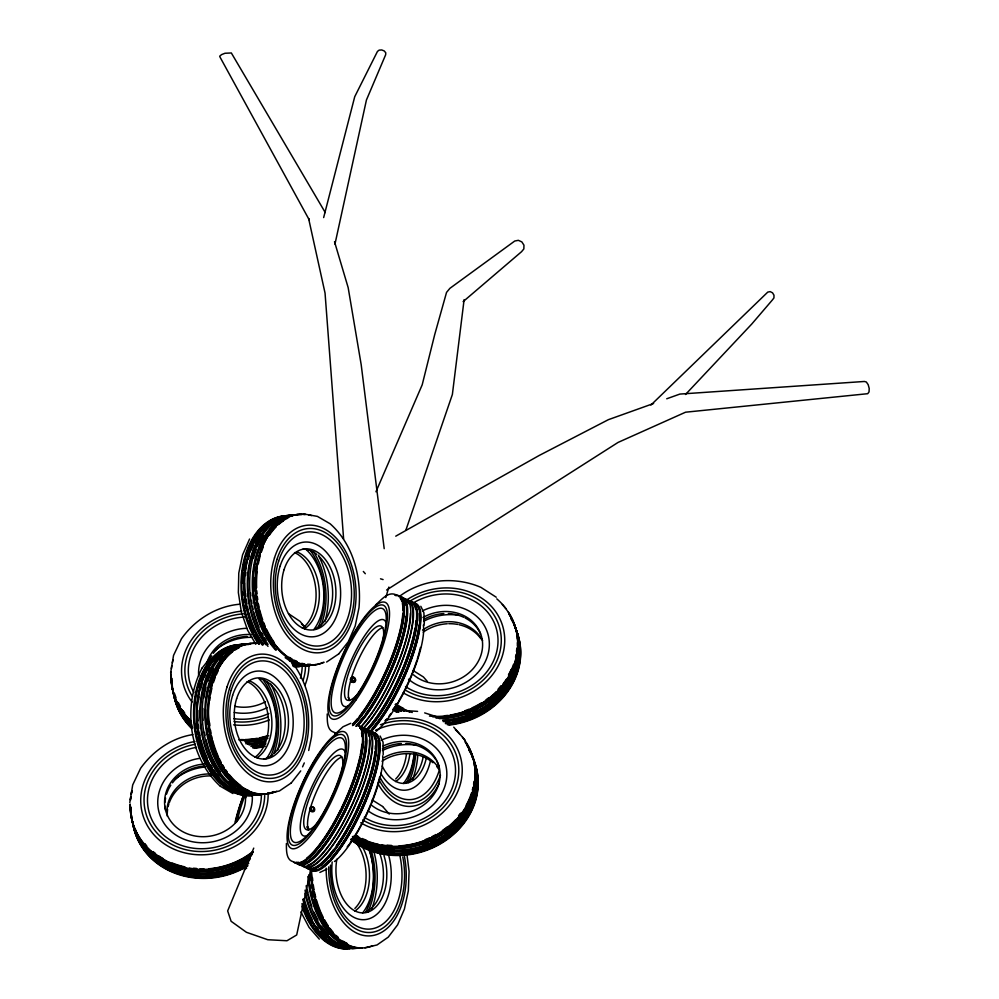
<?xml version="1.0" encoding="UTF-8"?>
<svg xmlns="http://www.w3.org/2000/svg" width="999" height="999" viewBox="0 0 999 999"><rect width="100%" height="100%" fill="white"/><g stroke="black" fill="none" stroke-linecap="round" stroke-linejoin="round"><path stroke-width="1.5" d="M129.795 802.597L132.705 784.902L140.597 768.306C152.909 751.036 171.691 737.874 192.832 734.602M383.204 754.745L383.067 742.22L380.119 736.013M424.026 625.262L424.313 623.076M464.11 299.613L452.372 394.493L405.819 530.307M170.629 672.976L173.539 655.406L181.431 638.811C194.842 619.78 216.271 606.206 239.66 604.233M308.691 750.486L311.551 736.75C313.786 711.538 308.379 685.439 293.806 664.485M311.051 867.881L296.691 934.964L286.963 940.746L267.769 939.722L246.441 932.292L231.119 921.29L227.66 910.926L253.746 848.114M334.965 244.118L366.433 100L385.664 54.733L385.764 52.797L384.253 50.961L381.718 49.95L379.121 50.137L377.46 51.436L354.732 96.703L323.651 217.57M352.11 679.332L352.11 680.094M385.789 597.539L388.886 587.075M310.427 809.502L310.964 807.791L313.087 807.354L314.298 808.89L313.761 810.589L311.638 811.026L310.427 809.502L311.326 807.529M351.248 680.007L351.785 678.309L353.908 677.871L355.132 679.407L354.595 681.106L352.472 681.543L351.248 680.007L352.147 678.046M313.399 810.863L314.298 808.89M354.22 681.368L355.132 679.407M375.949 491.783L422.202 384.802L434.702 334.64L446.541 292.395L449.887 288.349L514.735 241.034L518.331 240.322L521.853 241.908L523.963 245.205L523.851 248.938L521.565 251.686L463.111 301.648M202.148 668.019L202.048 668.131C182.417 705.631 188.524 757.067 220.217 786.151M302.56 766.845L304.295 762.911M249.588 539.01L242.57 554.87L238.773 573.101L238.361 592.594L241.346 611.962M326.623 662.025L338.711 653.933M266.371 793.88L279.395 790.983L291.271 782.941M300.736 770.903L291.159 783.091M202.048 668.131L211.726 655.819M338.599 654.083L348.276 641.77L355.182 626.036L358.991 607.742C361.601 577.497 353.521 544.443 330.095 523.751L317.395 516.383L304.046 514.023M685.514 394.493L751.76 324.038L772.439 299.9L773.95 297.927L773.988 295.229L772.539 292.819L770.167 291.621L767.769 292.108L650.948 405.032M375.487 605.032C381.081 600.362 388.299 590.347 396.728 595.179M334.665 734.527L343.044 726.748L350.774 723.288M399.026 596.703C421.953 579.095 454.483 575.911 480.894 587.35L496.228 597.215M351.785 678.309L353.908 677.871M352.472 681.543L354.595 681.106M311.638 811.026L313.761 810.589M307.767 828.72L306.918 826.922M244.231 869.842L246.653 868.119M386.576 590.047L618.056 442.432L685.564 412.2L867.731 393.693L869.043 391.883L869.205 388.424L868.168 384.652L866.333 381.993L864.385 381.468L679.869 394.081L666.733 398.776M395.741 536.176L539.173 455.482L608.366 419.68L653.608 403.484M326.848 869.118L319.867 872.439M364.91 947.764L377.023 944.967L388.249 937.137L397.602 924.849L404.395 909.127L408.329 890.821L409.078 871.365L407.018 854.932M401.286 710.339L417.582 711.375M312.3 810.339L311.276 809.577M380.507 578.808L383.092 579.582M424.662 712.886L438.399 717.282M220.354 786.263L232.929 793.531M413.024 670.454L423.414 676.972L427.285 681.38M372.19 799.937L382.58 806.455M288.461 613.636L299.987 621.341L304.845 627.022M319.305 939.147L309.041 927.347L300.899 911.887M363.336 571.465L365.322 573.726M453.733 727.147L465.297 740.396M382.717 806.58L389.248 814.085M353.546 678.134L354.757 679.67M351.611 679.745L352.834 681.281M310.789 809.24L312.013 810.763M420.816 606.293L423.888 612.724L424.325 622.877M325.274 212.562L231.343 52.972L225 53.259L221.553 54.62L219.705 56.206L220.18 57.393L309.178 219.78L308.641 218.644L325.05 293.094L343.619 538.973M255.769 644.13L247.54 630.019L241.346 612M334.515 241.721L348.164 287.625L361.201 364.747L384.203 548.663M327.21 714.01C327.347 719.742 326.511 730.419 334.091 732.267A75.662 20.08 -65.4 0 0 336.388 733.541M286.388 843.493C286.513 849.237 285.677 859.902 293.256 861.75A75.662 20.08 -65.4 0 0 343.768 803.696A75.662 20.08 -65.4 0 0 356.793 724.812M332.492 944.38A74.725 46.603 86.6 0 1 329.87 942.944M323.564 938.323A74.725 46.603 86.6 0 1 316.246 930.556M311.164 923.126A74.725 46.603 86.6 0 1 303.197 905.581M341.87 947.676A74.725 46.603 86.6 0 1 338.798 947.089M334.265 945.628A74.725 46.603 86.6 0 1 302.335 905.631M346.478 948.9A75.662 47.19 86.6 0 1 301.973 906.493M347.352 948.838A75.662 47.19 86.6 0 1 301.935 903.67M404.383 856.168A64.048 39.948 86.6 0 1 372.302 935.638A64.048 39.948 86.6 0 1 326.149 868.119M402.772 856.98A60.639 37.825 86.6 0 1 371.94 932.304A60.639 37.825 86.6 0 1 328.708 866.857M355.619 842.045A40.697 25.387 86.6 0 1 354.857 908.453M362.799 847.577A40.697 25.387 86.6 0 1 354.795 911.063M361.338 947.976A75.662 47.19 86.6 0 1 307.967 876.485M350.587 946.39A74.725 46.603 86.6 0 1 346.054 944.929M344.742 944.367A74.725 46.603 86.6 0 1 308.554 876.435M358.566 948.138A75.662 47.19 86.6 0 1 306.156 885.751M345.604 944.305A74.725 46.603 86.6 0 1 342.969 942.994M339.086 940.559A74.725 46.603 86.6 0 1 332.143 934.552M329.033 931.08A74.725 46.603 86.6 0 1 326.111 927.272M325.187 925.936A74.725 46.603 86.6 0 1 317.682 911.987M317.108 910.601A74.725 46.603 86.6 0 1 313.586 900.386M312.762 897.327A74.725 46.603 86.6 0 1 311.676 892.681M310.839 888.336A74.725 46.603 86.6 0 1 310.377 885.376M309.802 880.881A74.725 46.603 86.6 0 1 309.415 876.385M362.212 947.926A75.662 47.19 86.6 0 1 308.741 874.912M388.574 855.019A47.54 29.658 86.6 0 1 365.522 919.579A47.54 29.658 86.6 0 1 332.18 861.95M383.953 855.569A40.697 25.387 86.6 0 1 364.098 912.849A40.697 25.387 86.6 0 1 336.838 859.252M379.608 853.034A40.697 25.387 86.6 0 1 366.258 911.6M372.739 945.791A75.662 47.19 86.6 0 1 311.513 870.216M351.523 947.551A74.725 46.603 86.6 0 1 348.451 947.289M345.392 946.702A74.725 46.603 86.6 0 1 305.032 890.159M343.281 945.091A74.725 46.603 86.6 0 1 339.335 943.206M328.496 934.777A74.725 46.603 86.6 0 1 321.553 926.148M317.894 920.154A74.725 46.603 86.6 0 1 314.048 912.199M311.85 906.555A74.725 46.603 86.6 0 1 308.366 894.455M308.029 892.906A74.725 46.603 86.6 0 1 307.455 890.009M373.688 850.823A63.561 39.648 86.6 0 1 371.74 909.028M369.318 850.898A49.7 31.006 86.6 0 1 362.6 912.986M371.091 849.887A60.639 37.825 86.6 0 1 367.807 912.124M369.817 851.011A57.73 36.014 86.6 0 1 366.059 911.538M350.299 948.663A75.662 47.19 86.6 0 1 303.659 899.237M354.907 948.226A75.662 47.19 86.6 0 1 351.835 948.6M336.763 944.842A74.725 46.603 86.6 0 1 330.244 941.083M326.511 938.148A74.725 46.603 86.6 0 1 320.192 931.617M318.219 929.095A74.725 46.603 86.6 0 1 316.346 926.46M312.013 919.192A74.725 46.603 86.6 0 1 304.32 899.387M347.689 944.192A74.725 46.603 86.6 0 1 341.171 940.434M337.437 937.499A74.725 46.603 86.6 0 1 311.238 870.291M347.24 943.506A74.725 46.603 86.6 0 1 343.319 941.245M338.311 937.449A74.725 46.603 86.6 0 1 336.151 935.451M333.004 932.104A74.725 46.603 86.6 0 1 330.02 928.396M328.134 925.748A74.725 46.603 86.6 0 1 324.488 919.767M323.127 917.182A74.725 46.603 86.6 0 1 320.629 911.812M320.055 910.426A74.725 46.603 86.6 0 1 316.533 900.211M315.709 897.152A74.725 46.603 86.6 0 1 314.623 892.507M314.048 889.622A74.725 46.603 86.6 0 1 313.324 885.201M312.762 880.706A74.725 46.603 86.6 0 1 312.475 877.709M400.062 856.543A57.243 35.702 86.6 0 1 371.016 928.97A57.243 35.702 86.6 0 1 330.469 865.122M361.226 948.014A75.662 47.19 86.6 0 1 310.652 870.266M349.438 948.725A75.662 47.19 86.6 0 1 302.784 899.287M340.222 946.503A74.725 46.603 86.6 0 1 303.446 899.437M357.679 948.051A75.662 47.19 86.6 0 1 305.045 893.306M252.66 851.697A74.725 66.346 -12.8 0 1 242.807 858.291M241.521 859.003A74.725 66.346 -12.8 0 1 208.654 868.805M204.183 869.068A74.725 66.346 -12.8 0 1 199.725 869.08M196.728 868.955A74.725 66.346 -12.8 0 1 189.323 868.156M184.99 867.369A74.725 66.346 -12.8 0 1 168.481 861.85M167.195 861.238A74.725 66.346 -12.8 0 1 153.147 852.072M146.716 845.841A74.725 66.346 -12.8 0 1 144.78 843.581M196.616 868.456A74.725 66.346 -12.8 0 1 193.631 868.218M184.877 866.87A74.725 66.346 -12.8 0 1 172.315 863.074M163.024 858.566A74.725 66.346 -12.8 0 1 159.103 856.131M155.382 853.471A74.725 66.346 -12.8 0 1 153.034 851.573M253.147 851.822A75.662 67.183 -12.8 0 1 172.615 864.123A75.662 67.183 -12.8 0 1 130.132 804.083M130.382 799.675A75.662 67.183 -12.8 0 1 130.732 796.727M131.219 793.768A75.662 67.183 -12.8 0 1 131.843 790.833M253.259 852.322A75.662 67.183 -12.8 0 1 172.727 864.622A75.662 67.183 -12.8 0 1 130.245 804.582M130.494 800.174A75.662 67.183 -12.8 0 1 130.844 797.227M131.331 794.267A75.662 67.183 -12.8 0 1 131.955 791.333M261.363 795.853A57.243 50.837 -12.8 0 1 206.406 848.551A57.243 50.837 -12.8 0 1 147.69 804.632A57.243 50.837 -12.8 0 1 196.516 747.339M268.107 792.682A64.048 56.868 -12.8 0 1 209.041 854.382A64.048 56.868 -12.8 0 1 141.109 806.805A64.048 56.868 -12.8 0 1 194.967 741.47M264.698 795.516A60.639 53.846 -12.8 0 1 206.656 851.323A60.639 53.846 -12.8 0 1 144.306 805.157A60.639 53.846 -12.8 0 1 195.417 744.218M252.185 794.68A47.54 42.22 -12.8 0 1 209.34 842.319A47.54 42.22 -12.8 0 1 157.979 806.755A47.54 42.22 -12.8 0 1 199.7 758.341M245.367 795.067A40.697 36.139 -12.8 0 1 207.867 836.45A40.697 36.139 -12.8 0 1 164.61 803.82A40.697 36.139 -12.8 0 1 204.271 764.06M165.584 810.264A40.697 36.139 -12.8 0 1 165.072 806.23M165.072 802.172A40.697 36.139 -12.8 0 1 165.572 798.089M166.583 794.068A40.697 36.139 -12.8 0 1 170.804 785.177M172.452 782.841A40.697 36.139 -12.8 0 1 204.708 766.021M248.564 862.936A75.662 67.183 -12.8 0 1 132.343 821.128M240.309 866.645A74.725 66.346 -12.8 0 1 236.239 868.543M199.65 875.311A74.725 66.346 -12.8 0 1 196.666 875.124M175.212 870.379A74.725 66.346 -12.8 0 1 168.619 867.519M165.896 866.108A74.725 66.346 -12.8 0 1 161.925 863.748M153.434 857.379A74.725 66.346 -12.8 0 1 151.249 855.356M147.165 851.011A74.725 66.346 -12.8 0 1 145.28 848.7M175.3 779.058A49.7 44.143 -12.8 0 1 205.532 766.982M249.463 860.526A75.662 67.183 -12.8 0 1 132.218 820.991A75.662 67.183 -12.8 0 0 250.387 858.278M131.481 815.134A75.662 67.183 -12.8 0 0 131.781 818.069A75.662 67.183 -12.8 0 1 131.294 815.209M243.057 865.783A74.725 66.346 -12.8 0 1 208.691 875.698M199.763 875.811A74.725 66.346 -12.8 0 1 193.806 875.336M186.526 874.15A74.725 66.346 -12.8 0 1 170.017 868.631M166.009 866.595A74.725 66.346 -12.8 0 1 162.038 864.247M159.478 862.549A74.725 66.346 -12.8 0 1 151.361 855.856M147.278 851.498A74.725 66.346 -12.8 0 1 145.392 849.2M248.676 863.436A75.662 67.183 -12.8 0 1 132.255 820.167M252.347 854.42A75.662 67.183 -12.8 0 1 173.039 865.833A75.662 67.183 -12.8 0 1 130.507 807.242M167.333 816.195A40.697 36.139 -12.8 0 1 167.607 809.415M168.119 806.705A40.697 36.139 -12.8 0 1 168.843 804.033M169.281 802.734A40.697 36.139 -12.8 0 1 211.488 775.923M243.881 794.193A40.697 36.139 -12.8 0 1 245.704 797.851M166.883 814.235A40.697 36.139 -12.8 0 1 211.039 773.963M244.705 794.655A40.697 36.139 -12.8 0 1 245.766 797.165M247.777 865.933A75.662 67.183 -12.8 0 1 133.079 824.774M246.104 860.064A74.725 66.346 -12.8 0 1 242.27 862.287M239.635 863.66A74.725 66.346 -12.8 0 1 235.564 865.546M198.976 872.314A74.725 66.346 -12.8 0 1 195.979 872.139M174.525 867.382A74.725 66.346 -12.8 0 1 167.944 864.535M162.55 861.575A74.725 66.346 -12.8 0 1 159.952 859.927M152.76 854.382A74.725 66.346 -12.8 0 1 150.574 852.359M250.15 859.015A74.725 66.346 -12.8 0 1 139.336 838.548M138.012 835.938A74.725 66.346 -12.8 0 1 135.277 829.195M251.248 855.818A75.662 67.183 -12.8 0 1 176.199 867.444A75.662 67.183 -12.8 0 1 131.106 815.084M130.807 812.15A75.662 67.183 -12.8 0 1 130.632 806.28M250.687 855.169A74.725 66.346 -12.8 0 1 225.287 867.507M223.851 867.906A74.725 66.346 -12.8 0 1 220.954 868.631M218.007 869.255A74.725 66.346 -12.8 0 1 215.022 869.779M212.038 870.191A74.725 66.346 -12.8 0 1 207.542 870.616M198.614 870.728A74.725 66.346 -12.8 0 1 192.645 870.254M188.249 869.617A74.725 66.346 -12.8 0 1 167.582 862.936M164.86 861.513A74.725 66.346 -12.8 0 1 160.889 859.165M155.881 855.656A74.725 66.346 -12.8 0 1 150.212 850.773M146.116 846.415A74.725 66.346 -12.8 0 1 144.243 844.118M131.006 810.801A75.662 67.183 -12.8 0 1 130.994 807.879M247.665 865.434A75.662 67.183 -12.8 0 1 132.53 821.365M232.417 871.915A74.725 66.346 -12.8 0 1 228.147 873.351M192.595 876.348A74.725 66.346 -12.8 0 1 189.673 875.898M185.377 875.024A74.725 66.346 -12.8 0 1 178.334 873.051M174.238 871.54A74.725 66.346 -12.8 0 1 170.28 869.829M161.014 864.61A74.725 66.346 -12.8 0 1 157.293 861.937M243.444 867.469A74.725 66.346 -12.8 0 1 226.823 874.287M225.387 874.687A74.725 66.346 -12.8 0 1 221.016 875.736M218.057 876.31A74.725 66.346 -12.8 0 1 215.06 876.785M210.577 877.284A74.725 66.346 -12.8 0 1 207.58 877.484M203.134 877.572A74.725 66.346 -12.8 0 1 197.153 877.322M192.707 876.847A74.725 66.346 -12.8 0 1 186.913 875.836M185.489 875.524A74.725 66.346 -12.8 0 1 169.118 869.717M163.724 866.757A74.725 66.346 -12.8 0 1 159.865 864.235M157.405 862.437A74.725 66.346 -12.8 0 1 153.933 859.565M145.779 850.898A74.725 66.346 -12.8 0 1 144.018 848.526M244.368 858.74A74.725 66.346 -12.8 0 1 241.795 860.201M236.463 862.849A74.725 66.346 -12.8 0 1 232.292 864.597M199.987 870.279A74.725 66.346 -12.8 0 1 197.003 870.141M146.004 845.916A74.725 66.346 -12.8 0 1 144.131 843.618M378.097 740.434A74.725 19.83 -65.4 0 1 340.497 846.066M339.722 847.177A74.725 19.83 -65.4 0 1 330.557 858.815M328.384 861.126A74.725 19.83 -65.4 0 1 322.227 866.545M376.223 734.952A74.725 19.83 -65.4 0 1 361.089 811.6A74.725 19.83 -65.4 0 1 313.474 870.191M372.977 732.629A75.662 20.08 -65.4 0 1 362.35 809.465A75.662 20.08 -65.4 0 1 310.801 869.767M370.529 732.292A75.662 20.08 -65.4 0 1 362.387 806.767A75.662 20.08 -65.4 0 1 309.827 869.33M359.715 726.573A75.662 20.08 -65.4 0 1 349.101 803.396A75.662 20.08 -65.4 0 1 297.54 863.71M362.974 728.895A74.725 19.83 -65.4 0 1 347.839 805.544A74.725 19.83 -65.4 0 1 300.224 864.135M369.655 731.118A75.662 20.08 -65.4 0 1 359.041 807.941A75.662 20.08 -65.4 0 1 307.48 868.256M372.914 733.441A74.725 19.83 -65.4 0 1 359.802 805.631A74.725 19.83 -65.4 0 1 312.962 868.78M310.165 868.68A74.725 19.83 -65.4 0 1 307.892 867.419M371.94 732.991A74.725 19.83 -65.4 0 1 374.787 738.91M375.349 745.741A74.725 19.83 -65.4 0 1 375.224 749M374.987 751.735A74.725 19.83 -65.4 0 1 373.226 762.562M372.927 763.923A74.725 19.83 -65.4 0 1 369.393 777.147M368.918 778.671A74.725 19.83 -65.4 0 1 355.357 812.711M354.72 814.048A74.725 19.83 -65.4 0 1 346.478 829.682M345.779 830.906A74.725 19.83 -65.4 0 1 336.413 845.666M333.616 849.512A74.725 19.83 -65.4 0 1 311.988 868.331M310.527 868.431A74.725 19.83 -65.4 0 1 306.918 866.97M368.681 730.669A75.662 20.08 -65.4 0 1 358.067 807.504A75.662 20.08 -65.4 0 1 306.506 867.806M364.098 729.345A75.662 20.08 -65.4 0 1 355.956 803.82A75.662 20.08 -65.4 0 1 303.396 866.383M366.546 730.306A74.725 19.83 -65.4 0 1 353.683 808.216A74.725 19.83 -65.4 0 1 303.796 865.546M366.084 730.319A74.725 19.83 -65.4 0 1 368.943 736.238M369.43 740.084A74.725 19.83 -65.4 0 1 330.569 842.981M329.633 844.292A74.725 19.83 -65.4 0 1 307.38 865.371M362.837 727.996A75.662 20.08 -65.4 0 1 352.21 804.832A75.662 20.08 -65.4 0 1 300.662 865.134M362 728.446A74.725 19.83 -65.4 0 1 363.986 731.48M365.409 741.196A74.725 19.83 -65.4 0 1 342.545 813.998A74.725 19.83 -65.4 0 1 303.284 863.498M382.679 755.893A64.048 16.995 -65.4 0 1 367.507 812.736A64.048 16.995 -65.4 0 1 334.44 861.5M358.741 726.136A75.662 20.08 -65.4 0 1 348.127 802.959A75.662 20.08 -65.4 0 1 296.566 863.261M307.729 835.326A47.54 12.612 -65.4 0 1 311.201 788.261A47.54 12.612 -65.4 0 1 345.179 752.11M356.406 725.062A75.662 20.08 -65.4 0 1 345.779 801.885A75.662 20.08 -65.4 0 1 294.23 862.199M319.106 820.891A40.697 10.802 -65.4 0 1 304.37 815.621A40.697 10.802 -65.4 0 1 329.108 762.299A40.697 10.802 -65.4 0 1 341.695 772.215M308.753 830.032A40.697 10.802 -65.4 0 1 317.27 789.897A40.697 10.802 -65.4 0 1 342.07 757.117M379.62 776.935A60.639 16.096 -65.4 0 1 371.303 802.909M370.766 804.22A60.639 16.096 -65.4 0 1 358.379 829.757M357.642 831.056A60.639 16.096 -65.4 0 1 350.037 843.031M349.088 844.355A60.639 16.096 -65.4 0 1 347.202 846.902M359.652 727.372A74.725 19.83 -65.4 0 1 346.553 799.575A74.725 19.83 -65.4 0 1 299.7 862.711M361.538 732.854A74.725 19.83 -65.4 0 1 362.025 736.7M361.875 744.28A74.725 19.83 -65.4 0 1 360.314 754.869M359.977 756.505A74.725 19.83 -65.4 0 1 341.458 807.991M340.809 809.327A74.725 19.83 -65.4 0 1 332.53 824.849M331.755 826.161A74.725 19.83 -65.4 0 1 306.631 858.241M298.726 862.274A74.725 19.83 -65.4 0 1 295.941 862.174M310.09 807.554A2.735 2.385 54.2 0 1 314.198 807.904A2.735 2.385 54.2 0 1 312.974 811.812A2.735 2.385 54.2 0 1 309.702 808.79M515.584 628.92A75.662 66.221 -18.5 0 1 448.988 725.087M396.778 712.349A75.662 66.221 -18.5 0 1 393.206 709.627M515.422 628.408A75.662 66.221 -18.5 0 1 447.315 724.725M396.603 711.85A75.662 66.221 -18.5 0 1 393.032 709.115M517.719 668.793A74.725 65.397 -18.5 0 1 515.409 675.836M514.248 678.621A74.725 65.397 -18.5 0 1 509.178 688.011M506.768 691.533A74.725 65.397 -18.5 0 1 450.437 724.088M407.03 599.7A64.048 56.056 -18.5 0 1 490.222 605.169A64.048 56.056 -18.5 0 1 487.162 680.781A64.048 56.056 -18.5 0 1 403.259 692.806M408.778 601.86A60.639 53.084 -18.5 0 1 487.549 607.03A60.639 53.084 -18.5 0 1 484.652 678.621A60.639 53.084 -18.5 0 1 405.207 690.022M423.226 632.117A40.697 35.627 -18.5 0 1 447.265 623.763M448.751 623.713A40.697 35.627 -18.5 0 1 457.642 624.425M459.065 624.725A40.697 35.627 -18.5 0 1 480.944 638.823M422.565 630.107A40.697 35.627 -18.5 0 1 482.579 640.621M509.128 614.348A75.662 66.221 -18.5 0 1 506.868 682.654A75.662 66.221 -18.5 0 1 439.198 718.631M403.633 710.901A75.662 66.221 -18.5 0 1 395.704 706.281M517.395 642.707A74.725 65.397 -18.5 0 1 517.494 645.841M517.47 647.402A74.725 65.397 -18.5 0 1 517.345 650.287M517.07 653.184A74.725 65.397 -18.5 0 1 516.658 656.093M513.099 668.905A74.725 65.397 -18.5 0 1 508.454 678.483M506.855 681.081A74.725 65.397 -18.5 0 1 500.861 689.135M497.927 692.382A74.725 65.397 -18.5 0 1 449.612 716.945M446.64 717.332A74.725 65.397 -18.5 0 1 443.668 717.594M401.448 708.753A74.725 65.397 -18.5 0 1 397.565 706.43M414.135 602.397A57.243 50.1 -18.5 0 1 487.162 611.675A57.243 50.1 -18.5 0 1 480.257 678.933A57.243 50.1 -18.5 0 1 405.494 686.563M502.047 696.653A74.725 65.397 -18.5 0 1 498.026 700.861M495.904 702.846A74.725 65.397 -18.5 0 1 491.371 706.63M485.277 710.926A74.725 65.397 -18.5 0 1 481.456 713.224M476.148 715.983A74.725 65.397 -18.5 0 1 472.003 717.819M514.398 625.874A75.662 66.221 -18.5 0 1 445.404 723.626M398.713 712.324A75.662 66.221 -18.5 0 1 393.793 708.815M515.422 628.009A75.662 66.221 -18.5 0 1 446.74 722.989M398.551 711.812A75.662 66.221 -18.5 0 1 393.618 708.316M510.914 618.631A75.662 66.221 -18.5 0 1 443.206 721.578M399.288 711.001A75.662 66.221 -18.5 0 1 394.268 707.592M511.176 618.443A75.662 66.221 -18.5 0 1 442.732 720.154M401.461 711.113A75.662 66.221 -18.5 0 1 395.005 707.055M517.432 637.986A74.725 65.397 -18.5 0 1 517.957 641.071M518.419 645.766A74.725 65.397 -18.5 0 1 443.219 720.741M401.148 711.063A74.725 65.397 -18.5 0 1 394.892 706.93M423.651 621.266A49.7 43.506 -18.5 0 1 458.391 615.284M508.953 613.836A75.662 66.221 -18.5 0 1 505.881 683.328A75.662 66.221 -18.5 0 1 436.014 718.119M404.832 711.051A75.662 66.221 -18.5 0 1 395.542 705.781M422.415 610.889A47.54 41.608 -18.5 0 1 482.48 622.764A47.54 41.608 -18.5 0 1 471.053 678.858A47.54 41.608 -18.5 0 1 408.504 679.195M502.285 604.507A75.662 66.221 -18.5 0 1 507.679 678.746A75.662 66.221 -18.5 0 1 432.604 716.783M409.677 712.037A75.662 66.221 -18.5 0 1 395.129 704.557M422.977 617.494A40.697 35.627 -18.5 0 1 475.786 625.174A40.697 35.627 -18.5 0 1 467.644 673.913A40.697 35.627 -18.5 0 1 413.399 674.737M423.651 619.492A40.697 35.627 -18.5 0 1 443.856 613.573M448.351 613.548A40.697 35.627 -18.5 0 1 463.861 617.32M465.122 617.931A40.697 35.627 -18.5 0 1 480.519 633.841M508.379 612.112A75.662 66.221 -18.5 0 1 503.583 683.953A75.662 66.221 -18.5 0 1 429.445 716.058M412.25 712.499A75.662 66.221 -18.5 0 1 396.228 704.882M496.803 598.851A75.662 66.221 -18.5 0 1 505.881 608.528M506.63 683.89A74.725 65.397 -18.5 0 1 504.994 686.226M502.347 689.647A74.725 65.397 -18.5 0 1 500.449 691.87M492.082 699.974A74.725 65.397 -18.5 0 1 488.586 702.734M477.235 709.852A74.725 65.397 -18.5 0 1 473.176 711.825M470.404 713.036A74.725 65.397 -18.5 0 1 466.171 714.647M400.674 709.64A74.725 65.397 -18.5 0 1 396.853 707.242M507.654 686.95A74.725 65.397 -18.5 0 1 506.018 689.285M504.27 691.583A74.725 65.397 -18.5 0 1 501.473 694.917M493.106 703.034A74.725 65.397 -18.5 0 1 488.399 706.68M516.321 669.892A74.725 65.397 -18.5 0 1 515.359 672.702M514.273 675.499A74.725 65.397 -18.5 0 1 509.403 684.989M508.591 686.276A74.725 65.397 -18.5 0 1 501.648 695.429M499.662 697.577A74.725 65.397 -18.5 0 1 463.086 719.592M461.663 720.004A74.725 65.397 -18.5 0 1 452.834 721.927M449.862 722.352A74.725 65.397 -18.5 0 1 445.404 722.789M509.04 676.635A74.725 65.397 -18.5 0 1 505.107 682.916M496.74 692.906A74.725 65.397 -18.5 0 1 494.655 694.929M491.371 697.839A74.725 65.397 -18.5 0 1 489.06 699.7M484.203 703.184A74.725 65.397 -18.5 0 1 479.133 706.293M473.838 709.053A74.725 65.397 -18.5 0 1 469.692 710.888M466.883 711.987A74.725 65.397 -18.5 0 1 462.612 713.448M516.77 648.551A74.725 65.397 -18.5 0 1 516.495 651.448M516.071 654.357A74.725 65.397 -18.5 0 1 515.521 657.255M513.548 664.372A74.725 65.397 -18.5 0 1 508.628 675.411M506.281 679.345A74.725 65.397 -18.5 0 1 503.009 684.015M501.223 686.288A74.725 65.397 -18.5 0 1 498.351 689.585M496.341 691.683A74.725 65.397 -18.5 0 1 460.776 712.662M459.34 713.061A74.725 65.397 -18.5 0 1 450.524 714.984M447.552 715.421A74.725 65.397 -18.5 0 1 444.58 715.746M403.546 708.428A74.725 65.397 -18.5 0 1 395.729 703.87M511.188 669.442A74.725 65.397 -18.5 0 1 508.466 674.912M501.048 685.776A74.725 65.397 -18.5 0 1 498.176 689.073M488.474 697.964A74.725 65.397 -18.5 0 1 486.088 699.75M481.118 703.046A74.725 65.397 -18.5 0 1 471.89 707.954M469.118 709.153A74.725 65.397 -18.5 0 1 464.885 710.776M310.439 664.273A74.725 49.475 84.2 0 1 307.555 664.21M304.658 663.898A74.725 49.475 84.2 0 1 301.748 663.324M297.44 662.012A74.725 49.475 84.2 0 1 255.956 590.846M255.794 587.862A74.725 49.475 84.2 0 1 287.924 518.094M296.99 661.425A74.725 49.475 84.2 0 1 294.455 660.277M291.92 658.928A74.725 49.475 84.2 0 1 289.435 657.379M273.951 641.982A74.725 49.475 84.2 0 1 266.521 629.233M265.309 626.573A74.725 49.475 84.2 0 1 263.686 622.602M262.687 619.88A74.725 49.475 84.2 0 1 259.752 610.002M259.078 607.117A74.725 49.475 84.2 0 1 258.491 604.183M257.742 599.725A74.725 49.475 84.2 0 1 257.342 596.728M257.018 593.731A74.725 49.475 84.2 0 1 256.78 590.759M256.631 587.774A74.725 49.475 84.2 0 1 257.193 571.44M258.366 563.686A74.725 49.475 84.2 0 1 260.115 556.218M261.463 551.835A74.725 49.475 84.2 0 1 263.112 547.352M269.505 535.052A74.725 49.475 84.2 0 1 276.248 526.723M278.471 524.637A74.725 49.475 84.2 0 1 283.466 520.854M324.138 662.275A75.662 50.1 84.2 0 1 256.793 597.352A75.662 50.1 84.2 0 1 305.731 514.448M308.679 514.897A75.662 50.1 84.2 0 1 311.613 515.609M323.314 662.362A75.662 50.1 84.2 0 1 255.956 597.427A75.662 50.1 84.2 0 1 304.895 514.535M318.331 555.132A63.561 42.083 84.2 0 1 324.962 621.341M313.599 551.848A60.639 40.16 84.2 0 1 320.866 625.749M302.847 549.2A40.697 26.948 84.2 0 1 309.927 550.424M311.089 550.899A40.697 26.948 84.2 0 1 316.708 554.345M318.818 556.193A40.697 26.948 84.2 0 1 332.58 596.241A40.697 26.948 84.2 0 1 315.11 628.821M307.28 665.309A75.662 50.1 84.2 0 1 292.732 665.621M263.112 644.929A75.662 50.1 84.2 0 1 247.252 560.938A75.662 50.1 84.2 0 1 292.994 515.459M263.511 644.268A74.725 49.475 84.2 0 1 254.62 629.008M254.046 627.722A74.725 49.475 84.2 0 1 248.838 612.574M248.139 609.702A74.725 49.475 84.2 0 1 247.502 606.793M246.953 603.846A74.725 49.475 84.2 0 1 246.266 599.363M245.904 596.378A74.725 49.475 84.2 0 1 245.629 593.381M245.642 575.486A74.725 49.475 84.2 0 1 245.929 572.577M248.451 558.816A74.725 49.475 84.2 0 1 249.263 555.919M251.261 549.974A74.725 49.475 84.2 0 1 253.072 545.616M254.408 542.832A74.725 49.475 84.2 0 1 260.052 533.616M267.208 525.774A74.725 49.475 84.2 0 1 269.655 523.776M315.734 664.46A75.662 50.1 84.2 0 1 285.177 657.667M276.423 649.937A75.662 50.1 84.2 0 1 254.832 564.26A75.662 50.1 84.2 0 1 301.448 514.61M273.826 645.804A74.725 49.475 84.2 0 1 271.965 643.406M271.141 642.27A74.725 49.475 84.2 0 1 269.518 639.909M267.957 637.449A74.725 49.475 84.2 0 1 266.471 634.877M265.047 632.23A74.725 49.475 84.2 0 1 263.711 629.52M263.074 628.146A74.725 49.475 84.2 0 1 256.93 610.289M255.956 605.943A74.725 49.475 84.2 0 1 255.407 602.996M254.92 600.012A74.725 49.475 84.2 0 1 254.358 595.516M253.971 591.046A74.725 49.475 84.2 0 1 253.896 577.572M254.57 570.167A74.725 49.475 84.2 0 1 255.007 567.057M260.289 547.639A74.725 49.475 84.2 0 1 262.175 543.356M263.549 540.634A74.725 49.475 84.2 0 1 264.997 538.049M269.443 531.518A74.725 49.475 84.2 0 1 278.109 522.914M300.374 663.923A74.725 49.475 84.2 0 1 297.477 663.236M294.618 662.3A74.725 49.475 84.2 0 1 290.809 660.651M273.951 647.052A74.725 49.475 84.2 0 1 253.296 574.388A74.725 49.475 84.2 0 1 285.102 518.381M310.577 665.309A75.662 50.1 84.2 0 1 289.373 660.876M275.599 650.024A75.662 50.1 84.2 0 1 253.646 566.408A75.662 50.1 84.2 0 1 297.702 514.622M309.365 665.384A75.662 50.1 84.2 0 1 291.87 663.473M268.094 644.43A75.662 50.1 84.2 0 1 251.773 562.462A75.662 50.1 84.2 0 1 295.055 514.897M266.046 640.272A74.725 49.475 84.2 0 1 264.485 637.799M262.987 635.227A74.725 49.475 84.2 0 1 261.563 632.592M259.016 627.222A74.725 49.475 84.2 0 1 253.808 612.062M253.109 609.203A74.725 49.475 84.2 0 1 252.485 606.293M251.923 603.346A74.725 49.475 84.2 0 1 251.448 600.362M250.874 595.866A74.725 49.475 84.2 0 1 250.599 592.882M253.421 558.316A74.725 49.475 84.2 0 1 254.233 555.419M254.67 554.008A74.725 49.475 84.2 0 1 256.231 549.475M257.417 546.54A74.725 49.475 84.2 0 1 263.212 535.689M277.173 521.49A74.725 49.475 84.2 0 1 281.119 519.268M302.647 665.059A74.725 49.475 84.2 0 1 292.507 663.736M268.019 646.39A74.725 49.475 84.2 0 1 248.401 574.025A74.725 49.475 84.2 0 1 280.132 518.881M308.491 665.359A75.662 50.1 84.2 0 1 292.445 664.66M265.771 644.667A75.662 50.1 84.2 0 1 249.9 560.676A75.662 50.1 84.2 0 1 295.642 515.197M262.687 644.343A74.725 49.475 84.2 0 1 244.455 583.004M244.817 575.561A74.725 49.475 84.2 0 1 268.831 523.851M271.366 522.077A74.725 49.475 84.2 0 1 275.324 519.855M306.456 665.396A75.662 50.1 84.2 0 1 293.369 665.971M262.287 645.017A75.662 50.1 84.2 0 1 246.416 561.026A75.662 50.1 84.2 0 1 292.17 515.546M306.556 549.925A49.7 32.917 84.2 0 1 313.823 629.582M300.137 666.358A75.662 50.1 84.2 0 1 294.33 666.483M259.465 644.068A75.662 50.1 84.2 0 1 244.156 562.487A75.662 50.1 84.2 0 1 287.262 515.684M294.518 552.572A40.697 26.948 84.2 0 1 315.759 588.561A40.697 26.948 84.2 0 1 302.397 628.284M296.616 551.773A40.697 26.948 84.2 0 1 319.043 588.423A40.697 26.948 84.2 0 1 304.395 628.796M300.749 666.258A75.662 50.1 84.2 0 1 293.494 666.57M258.641 644.155A75.662 50.1 84.2 0 1 243.319 562.574A75.662 50.1 84.2 0 1 286.438 515.771M310.339 550.474A57.73 38.224 84.2 0 1 317.732 628.134M259.053 642.245A74.725 49.475 84.2 0 1 257.467 639.835M255.944 637.312A74.725 49.475 84.2 0 1 254.483 634.702M253.097 632.03A74.725 49.475 84.2 0 1 251.798 629.295M251.236 628.009A74.725 49.475 84.2 0 1 248.601 621.303M244.992 608.541A74.725 49.475 84.2 0 1 244.405 605.606M243.881 602.647A74.725 49.475 84.2 0 1 243.444 599.65M242.932 595.167A74.725 49.475 84.2 0 1 242.695 592.182M242.47 583.204A74.725 49.475 84.2 0 1 243.119 572.864M243.506 569.755A74.725 49.475 84.2 0 1 244.917 562.075M246.878 554.795A74.725 49.475 84.2 0 1 249.026 548.788M250.262 545.904A74.725 49.475 84.2 0 1 252.285 541.783M253.734 539.198A74.725 49.475 84.2 0 1 259.141 531.468M261.139 529.208A74.725 49.475 84.2 0 1 265.597 525.037M269.38 522.277A74.725 49.475 84.2 0 1 274.675 519.43M259.041 643.493A74.725 49.475 84.2 0 1 241.87 592.27M241.646 583.279A74.725 49.475 84.2 0 1 273.838 519.517M439.21 783.478A64.048 39.948 86.6 0 1 377.722 783.278M440.509 775.149A60.639 37.825 86.6 0 1 379.021 779.857M406.456 754.07A40.697 25.387 86.6 0 1 395.691 778.97M430.557 760.426A47.54 29.658 86.6 0 1 380.744 773.288M417.782 755.519A63.561 39.648 86.6 0 1 412.575 779.545M426.198 758.603A40.697 25.387 86.6 0 1 406.331 783.191A40.697 25.387 86.6 0 1 382.217 766.021M423.089 757.379A40.697 25.387 86.6 0 1 404.52 783.041M414.086 753.396A49.7 31.006 86.6 0 1 403.421 783.503M415.721 753.596A60.639 37.825 86.6 0 1 408.641 782.629M414.198 754.07A57.73 36.014 86.6 0 1 406.231 783.291M439.21 770.504A57.243 35.702 86.6 0 1 379.857 777.122M409.865 753.87A40.697 25.387 86.6 0 1 395.616 781.58M267.158 735.888A74.725 66.346 -12.8 0 1 259.927 737.774M256.968 738.348A74.725 66.346 -12.8 0 1 245.005 739.572M243.531 739.61A74.725 66.346 -12.8 0 1 240.547 739.585M184.69 712.936A74.725 66.346 -12.8 0 1 182.929 710.564M176.036 697.752A74.725 66.346 -12.8 0 1 174.6 693.643M268.756 735.726A75.662 67.183 -12.8 0 1 238.848 739.884M190.946 720.716A75.662 67.183 -12.8 0 1 171.091 671.665M171.366 668.718A75.662 67.183 -12.8 0 1 171.778 665.759M172.34 662.812A75.662 67.183 -12.8 0 1 173.039 659.902M301.486 623.95A75.662 67.183 -12.8 0 1 303.659 626.061M267.42 736.688A75.662 67.183 -12.8 0 1 241.983 740.446M191.059 721.216A75.662 67.183 -12.8 0 1 171.079 675.099M302.197 666.37A57.243 50.837 -12.8 0 1 300.424 678.221M268.868 713.498A57.243 50.837 -12.8 0 1 233.866 718.681M193.918 692.582A57.243 50.837 -12.8 0 1 244.792 617.007M308.953 666.171A64.048 56.868 -12.8 0 1 304.932 685.364M269.293 719.917A64.048 56.868 -12.8 0 1 233.566 724.824M192.108 702.06A64.048 56.868 -12.8 0 1 188.349 644.992A64.048 56.868 -12.8 0 1 241.858 611.151M305.519 666.033A60.639 53.846 -12.8 0 1 303.197 680.119M267.969 716.932A60.639 53.846 -12.8 0 1 234.128 721.565M192.42 696.503A60.639 53.846 -12.8 0 1 243.419 613.823M267.42 707.542A47.54 42.22 -12.8 0 1 234.29 712.449M198.714 676.348A47.54 42.22 -12.8 0 1 246.703 628.296M265.497 701.735A40.697 36.139 -12.8 0 1 234.715 706.293M206.968 662.624A40.697 36.139 -12.8 0 1 251.124 634.59M213.274 653.346A40.697 36.139 -12.8 0 1 247.04 636.463M265.934 743.805A75.662 67.183 -12.8 0 1 250.936 746.44M192.482 727.497A75.662 67.183 -12.8 0 1 173.177 691.645M191.021 724.812A74.725 66.346 -12.8 0 1 188.973 722.639M185.215 718.031A74.725 66.346 -12.8 0 1 183.529 715.634M215.047 650.474A49.7 44.143 -12.8 0 1 252.085 637.325M180.432 706.405A74.725 66.346 -12.8 0 1 178.309 702.584M265.572 742.207A75.662 67.183 -12.8 0 1 249.063 744.954M192.12 725.898A75.662 67.183 -12.8 0 1 173.052 691.495M172.602 688.586A75.662 67.183 -12.8 0 1 172.303 685.651M264.385 743.88A74.725 66.346 -12.8 0 1 259.977 744.854M257.005 745.379A74.725 66.346 -12.8 0 1 252.51 745.953M191.134 725.311A74.725 66.346 -12.8 0 1 189.086 723.139M185.327 718.531A74.725 66.346 -12.8 0 1 183.641 716.133M264.585 744.68A75.662 67.183 -12.8 0 1 252.572 746.79M192.595 727.984A75.662 67.183 -12.8 0 1 173.289 692.132M267.695 737.886A75.662 67.183 -12.8 0 1 245.267 741.608M191.321 722.402A75.662 67.183 -12.8 0 1 172.015 686.55M171.653 683.628A75.662 67.183 -12.8 0 1 171.341 677.759M245.841 644.655A40.697 36.139 -12.8 0 1 248.863 644.467M264.972 746.378A75.662 67.183 -12.8 0 1 254.47 748.313M191.883 728.646A75.662 67.183 -12.8 0 1 174.188 696.728M260.664 741.058A74.725 66.346 -12.8 0 1 257.705 741.645M188.299 719.655A74.725 66.346 -12.8 0 0 191.408 722.876A75.662 67.183 -12.8 0 1 171.453 678.246M265.347 741.408A74.725 66.346 -12.8 0 1 247.552 744.205M190.659 723.214A74.725 66.346 -12.8 0 1 182.367 712.824M180.157 709.065A74.725 66.346 -12.8 0 1 177.098 702.434M267.807 738.386A75.662 67.183 -12.8 0 1 245.379 742.107M261.775 739.148A74.725 66.346 -12.8 0 1 245.392 741.27M189.985 720.229A74.725 66.346 -12.8 0 1 186.95 716.932M184.178 713.448A74.725 66.346 -12.8 0 1 181.693 709.839M265.259 740.808A75.662 67.183 -12.8 0 1 245.742 743.706M191.796 724.5A75.662 67.183 -12.8 0 1 172.128 685.726M171.89 682.779A75.662 67.183 -12.8 0 1 171.816 678.383M264.86 745.878A75.662 67.183 -12.8 0 1 252.847 747.989M191.758 728.146A75.662 67.183 -12.8 0 1 173.351 691.87M252.747 740.209A74.725 66.346 -12.8 0 1 249.75 740.521M184.066 712.949A74.725 66.346 -12.8 0 1 181.581 709.34M261.838 746.253A74.725 66.346 -12.8 0 1 257.392 747.077M189.473 724.837A74.725 66.346 -12.8 0 1 187.525 722.564M348.164 697.327A2.735 2.385 54.2 0 1 349.325 699.787M419.305 613.411A74.725 19.83 -65.4 0 1 419.368 621.028M418.968 625.187A74.725 19.83 -65.4 0 1 407.33 666.783M406.743 668.256A74.725 19.83 -65.4 0 1 372.265 728.333M417.045 605.469A74.725 19.83 -65.4 0 1 410.302 662.012A74.725 19.83 -65.4 0 1 370.192 732.08M413.798 603.146A75.662 20.08 -65.4 0 1 413.711 653.034A75.662 20.08 -65.4 0 1 372.215 730.494M412.824 602.697A75.662 20.08 -65.4 0 1 412.013 654.77A75.662 20.08 -65.4 0 1 369.031 732.392M400.549 597.09A75.662 20.08 -65.4 0 1 400.462 646.977A75.662 20.08 -65.4 0 1 358.953 724.437M403.796 599.4A74.725 19.83 -65.4 0 1 397.053 655.956A74.725 19.83 -65.4 0 1 356.943 726.023M411.838 601.835A75.662 20.08 -65.4 0 1 408.916 655.906A75.662 20.08 -65.4 0 1 366.695 731.318M413.736 603.945A74.725 19.83 -65.4 0 1 406.581 661.613A74.725 19.83 -65.4 0 1 365.796 731.643M414.185 605.344A74.725 19.83 -65.4 0 1 415.609 609.427M415.946 620.854A74.725 19.83 -65.4 0 1 415.459 625.162M414.985 628.234A74.725 19.83 -65.4 0 1 414.048 633.079M413.748 634.44A74.725 19.83 -65.4 0 1 410.227 647.652M409.752 649.188A74.725 19.83 -65.4 0 1 387.312 700.199M386.601 701.423A74.725 19.83 -65.4 0 1 377.235 716.171M376.311 717.482A74.725 19.83 -65.4 0 1 365.896 730.132M408.042 601.286A75.662 20.08 -65.4 0 1 409.428 651.073A75.662 20.08 -65.4 0 1 365.721 730.868M407.754 599.962A75.662 20.08 -65.4 0 1 404.82 654.045A75.662 20.08 -65.4 0 1 362.6 729.445M409.64 602.072A74.725 19.83 -65.4 0 1 402.897 658.628A74.725 19.83 -65.4 0 1 362.787 728.696M406.918 600.836A74.725 19.83 -65.4 0 1 408.903 603.858M410.327 613.586A74.725 19.83 -65.4 0 1 408.204 630.406M407.904 631.768A74.725 19.83 -65.4 0 1 362.225 725.137M402.197 598.613A75.662 20.08 -65.4 0 1 403.584 648.401A75.662 20.08 -65.4 0 1 359.877 728.196M402.822 598.963A74.725 19.83 -65.4 0 1 405.669 604.882M406.006 616.308A74.725 19.83 -65.4 0 1 365.447 714.223M363.574 716.695A74.725 19.83 -65.4 0 1 358.142 723.264M423.364 625.112A64.048 16.995 -65.4 0 1 409.39 680.893A64.048 16.995 -65.4 0 1 376.211 731.293M400.936 596.84A75.662 20.08 -65.4 0 1 398.002 650.923A75.662 20.08 -65.4 0 1 355.781 726.335M348.564 705.843A47.54 12.612 -65.4 0 1 352.023 658.778A47.54 12.612 -65.4 0 1 386.014 622.614M395.766 595.679A75.662 20.08 -65.4 0 1 397.152 645.454A75.662 20.08 -65.4 0 1 353.446 725.262M337.362 733.99A75.662 20.08 -65.4 0 1 335.065 732.704M359.94 691.408A40.697 10.802 -65.4 0 1 345.105 686.65A40.697 10.802 -65.4 0 1 369.28 633.578A40.697 10.802 -65.4 0 1 382.842 641.133M349.575 700.549A40.697 10.802 -65.4 0 1 358.104 660.414A40.697 10.802 -65.4 0 1 382.892 627.634M394.792 595.229A75.662 20.08 -65.4 0 1 396.178 645.017A75.662 20.08 -65.4 0 1 352.472 724.812M420.442 647.452A60.639 16.096 -65.4 0 1 417.245 659.165M416.808 660.539A60.639 16.096 -65.4 0 1 406.343 686.6M405.719 687.886A60.639 16.096 -65.4 0 1 398.464 701.56M397.714 702.846A60.639 16.096 -65.4 0 1 393.144 710.189M390.859 713.536A60.639 16.096 -65.4 0 1 388.973 716.158M387.088 718.618A60.639 16.096 -65.4 0 1 385.239 720.903M400.487 597.889A74.725 19.83 -65.4 0 1 393.319 655.556A74.725 19.83 -65.4 0 1 352.547 725.586M400.262 598.264A74.725 19.83 -65.4 0 1 401.985 601.848M402.36 603.371A74.725 19.83 -65.4 0 1 402.922 610.189M402.797 613.448A74.725 19.83 -65.4 0 1 401.136 625.374M400.799 627.01A74.725 19.83 -65.4 0 1 359.34 716.37M357.505 718.643A74.725 19.83 -65.4 0 1 352.647 724.063M351.336 677.597A2.735 2.385 54.2 0 1 355.357 679.045A2.735 2.385 54.2 0 1 353.147 682.354A2.735 2.385 54.2 0 1 350.637 678.646A2.735 2.385 54.2 0 0 353.097 682.392A2.735 2.385 54.2 0 0 355.307 679.095A2.735 2.385 54.2 0 0 351.273 677.634M466.508 817.432A74.725 65.397 -18.5 0 1 464.098 820.953M460.514 825.486A74.725 65.397 -18.5 0 1 458.578 827.671M452.31 833.753A74.725 65.397 -18.5 0 1 448.876 836.563M444.031 840.047A74.725 65.397 -18.5 0 1 438.961 843.156M428.109 848.326A74.725 65.397 -18.5 0 1 422.427 850.311M410.751 853.084A74.725 65.397 -18.5 0 1 407.779 853.508M398.901 854.157A74.725 65.397 -18.5 0 1 395.929 854.157M376.698 851.423A74.725 65.397 -18.5 0 1 372.227 850.049M365.135 847.164A74.725 65.397 -18.5 0 1 361.101 845.117M474.4 801.56A74.725 65.397 -18.5 0 1 472.352 807.167M471.116 809.939A74.725 65.397 -18.5 0 1 467.495 816.658M466.683 817.944A74.725 65.397 -18.5 0 1 464.273 821.465M462.525 823.763A74.725 65.397 -18.5 0 1 458.753 828.183M454.645 832.304A74.725 65.397 -18.5 0 1 403.496 854.457M399.063 854.657A74.725 65.397 -18.5 0 1 390.184 854.332M382.967 853.333A74.725 65.397 -18.5 0 1 358.653 844.105M472.477 757.542A75.662 66.221 -18.5 0 1 445.142 840.921A75.662 66.221 -18.5 0 1 350.711 839.56M472.315 757.03A75.662 66.221 -18.5 0 1 445.641 839.959A75.662 66.221 -18.5 0 1 351.698 839.984M385.239 720.379A64.048 56.056 -18.5 0 1 460.801 782.392A64.048 56.056 -18.5 0 1 360.764 822.739M380.407 724.75A60.639 53.084 -18.5 0 1 457.967 779.208A60.639 53.084 -18.5 0 1 362.712 819.954M381.993 761.201A40.697 35.627 -18.5 0 1 432.967 762.724M436.8 766.608A40.697 35.627 -18.5 0 1 439.198 769.854M383.891 757.617A40.697 35.627 -18.5 0 1 438.524 767.856M467.395 745.504A75.662 66.221 -18.5 0 1 448.076 830.144A75.662 66.221 -18.5 0 1 353.221 836.213M464.997 741.882A75.662 66.221 -18.5 0 1 466.633 744.28M474.85 780.219A74.725 65.397 -18.5 0 1 474.575 783.116M471.628 796.028A74.725 65.397 -18.5 0 1 465.172 809.727M462.787 813.361A74.725 65.397 -18.5 0 1 455.432 822.314M451.261 826.36A74.725 65.397 -18.5 0 1 441.883 833.628M439.373 835.226A74.725 65.397 -18.5 0 1 401.173 847.527M395.267 847.739A74.725 65.397 -18.5 0 1 386.401 847.252M380.644 846.403A74.725 65.397 -18.5 0 1 362.987 840.746M361.626 840.097A74.725 65.397 -18.5 0 1 355.07 836.363M375.599 730.269A57.243 50.1 -18.5 0 1 446.041 743.268A57.243 50.1 -18.5 0 1 437.487 809.115A57.243 50.1 -18.5 0 1 364.298 817.319M471.253 754.495A75.662 66.221 -18.5 0 1 445.904 838.261A75.662 66.221 -18.5 0 1 351.298 838.76M472.352 756.618A75.662 66.221 -18.5 0 1 445.054 838.223A75.662 66.221 -18.5 0 1 352.31 839.16M468.956 750.199A75.662 66.221 -18.5 0 1 471.078 753.995M472.377 756.318A75.662 66.221 -18.5 0 1 444.518 836.6A75.662 66.221 -18.5 0 1 352.997 838.411M469.155 749.812A75.662 66.221 -18.5 0 1 471.191 753.658M472.452 756.231A75.662 66.221 -18.5 0 1 443.356 835.626A75.662 66.221 -18.5 0 1 352.51 836.987M467.17 745.916A75.662 66.221 -18.5 0 1 471.328 753.558M474.263 764.872A74.725 65.397 -18.5 0 1 474.937 767.919M475.649 772.564A74.725 65.397 -18.5 0 1 475.924 775.699M475.999 780.406A74.725 65.397 -18.5 0 1 431.318 843.119A74.725 65.397 -18.5 0 1 352.397 836.862M382.43 750.536A49.7 43.506 -18.5 0 1 415.896 745.217M467.969 803.87A74.725 65.397 -18.5 0 1 465.01 809.215M459.14 817.444A74.725 65.397 -18.5 0 1 455.269 821.802M449.987 826.822A74.725 65.397 -18.5 0 1 445.379 830.531M439.198 834.714A74.725 65.397 -18.5 0 1 436.638 836.225M434.028 837.649A74.725 65.397 -18.5 0 1 429.97 839.622M408.441 846.141A74.725 65.397 -18.5 0 1 405.457 846.578M395.104 847.227A74.725 65.397 -18.5 0 1 392.132 847.177M380.482 845.891A74.725 65.397 -18.5 0 1 364.198 840.858M466.458 743.768A75.662 66.221 -18.5 0 1 449.163 828.608A75.662 66.221 -18.5 0 1 354.32 836.55M381.318 740.159A47.54 41.608 -18.5 0 1 439.985 752.697A47.54 41.608 -18.5 0 1 429.757 807.854A47.54 41.608 -18.5 0 1 368.194 810.888M466.046 742.544A75.662 66.221 -18.5 0 1 449.388 826.872A75.662 66.221 -18.5 0 1 355.194 836.138M383.154 746.028A40.697 35.627 -18.5 0 1 434.365 756.53A40.697 35.627 -18.5 0 1 424.363 804.457A40.697 35.627 -18.5 0 1 370.916 804.67M382.467 748.713A40.697 35.627 -18.5 0 1 401.361 743.506M405.856 743.481A40.697 35.627 -18.5 0 1 435.789 759.665M436.6 760.988A40.697 35.627 -18.5 0 1 439.16 766.67M462.5 737.299A75.662 66.221 -18.5 0 1 451.635 824.237A75.662 66.221 -18.5 0 1 355.032 835.626M455.419 729.769A75.662 66.221 -18.5 0 1 459.615 733.94M456.98 822.876A74.725 65.397 -18.5 0 1 454.97 824.987M448.439 830.856A74.725 65.397 -18.5 0 1 444.892 833.553M434.74 839.784A74.725 65.397 -18.5 0 1 430.681 841.757M427.909 842.969A74.725 65.397 -18.5 0 1 423.676 844.58M394.33 849.362A74.725 65.397 -18.5 0 1 391.371 849.25M381.193 848.026A74.725 65.397 -18.5 0 1 376.611 847.027M469.006 810.426A74.725 65.397 -18.5 0 1 465.934 815.708M458.978 824.862A74.725 65.397 -18.5 0 1 455.981 828.046M449.463 833.915A74.725 65.397 -18.5 0 1 445.904 836.613M411.663 851.086A74.725 65.397 -18.5 0 1 408.691 851.573M393.868 852.384A74.725 65.397 -18.5 0 1 390.909 852.222M476.523 776.273A74.725 65.397 -18.5 0 1 476.698 779.407M476.673 783.978A74.725 65.397 -18.5 0 1 476.461 786.862M476.123 789.772A74.725 65.397 -18.5 0 1 475.636 792.682M475.012 795.566A74.725 65.397 -18.5 0 1 474.25 798.426M471.178 806.83A74.725 65.397 -18.5 0 1 466.096 816.208M465.322 817.394A74.725 65.397 -18.5 0 1 461.95 822.027M460.102 824.262A74.725 65.397 -18.5 0 1 454.07 830.581M452.997 831.555A74.725 65.397 -18.5 0 1 404.395 852.609M394.043 852.884A74.725 65.397 -18.5 0 1 385.239 852.085M382.38 851.598A74.725 65.397 -18.5 0 1 358.079 842.369M474.001 781.38A74.725 65.397 -18.5 0 1 473.576 784.29M473.026 787.187A74.725 65.397 -18.5 0 1 472.327 790.059M471.516 792.894A74.725 65.397 -18.5 0 1 466.133 805.344M461.376 812.799A74.725 65.397 -18.5 0 1 458.728 816.22M455.856 819.517A74.725 65.397 -18.5 0 1 437.512 834.265M436.238 835.002A74.725 65.397 -18.5 0 1 399.125 845.891M391.72 845.953A74.725 65.397 -18.5 0 1 381.493 844.917M378.534 844.367A74.725 65.397 -18.5 0 1 363.786 839.635M359.702 837.674A74.725 65.397 -18.5 0 1 355.756 835.439M460.352 813.436A74.725 65.397 -18.5 0 1 458.553 815.708M447.152 826.972A74.725 65.397 -18.5 0 1 442.37 830.544M436.063 834.49A74.725 65.397 -18.5 0 1 432.117 836.588M429.395 837.886A74.725 65.397 -18.5 0 1 425.212 839.647M391.558 845.441A74.725 65.397 -18.5 0 1 387.125 845.166M366.433 840.309A74.725 65.397 -18.5 0 1 362.237 838.498M358.204 836.45A74.725 65.397 -18.5 0 1 355.594 834.927M237.163 821.515A57.243 11.938 -67 0 1 244.455 796.678M235.377 822.876A60.639 12.637 -67 0 1 244.093 794.068M235.152 821.927A64.048 13.349 -67 0 1 243.731 794.467M248.726 790.521A74.725 49.475 84.2 0 1 209.016 725.386A74.725 49.475 84.2 0 1 232.655 651.723M235.202 649.937A74.725 49.475 84.2 0 1 239.148 647.714M240.771 785.551A74.725 49.475 84.2 0 1 229.196 774.525M227.347 772.127A74.725 49.475 84.2 0 1 225.699 769.829M224.113 767.419A74.725 49.475 84.2 0 1 222.59 764.897M221.129 762.287A74.725 49.475 84.2 0 1 219.081 758.241M218.444 756.867A74.725 49.475 84.2 0 1 212.675 740.434M212.312 739.01A74.725 49.475 84.2 0 1 211.638 736.126M211.051 733.191A74.725 49.475 84.2 0 1 210.527 730.219M209.902 725.736A74.725 49.475 84.2 0 1 209.578 722.739M209.765 700.449A74.725 49.475 84.2 0 1 210.152 697.327M210.652 694.23A74.725 49.475 84.2 0 1 211.913 688.161M213.524 682.367A74.725 49.475 84.2 0 1 215.097 677.846M216.271 674.912A74.725 49.475 84.2 0 1 218.232 670.704M276.698 791.283A75.662 50.1 84.2 0 1 209.49 727.447A75.662 50.1 84.2 0 1 256.818 643.331M274.5 791.932A75.662 50.1 84.2 0 1 208.529 726.448A75.662 50.1 84.2 0 1 255.994 643.418M270.891 684.14A63.561 42.083 84.2 0 1 277.522 750.349M266.92 682.067A60.639 40.16 84.2 0 1 273.988 753.283M259.678 678.608A40.697 26.948 84.2 0 1 262.487 679.432M263.649 679.907A40.697 26.948 84.2 0 1 284.64 713.786A40.697 26.948 84.2 0 1 273.913 753.633M272.752 754.67A40.697 26.948 84.2 0 1 267.67 757.829M266.346 758.353A40.697 26.948 84.2 0 1 263.586 759.078M255.507 795.092A75.662 50.1 84.2 0 1 197.452 720.916A75.662 50.1 84.2 0 1 245.554 644.467M218.893 776.822A74.725 49.475 84.2 0 1 216.071 773.276M215.247 772.14A74.725 49.475 84.2 0 1 213.636 769.779M212.075 767.307A74.725 49.475 84.2 0 1 210.577 764.747M207.18 758.016A74.725 49.475 84.2 0 1 201.036 740.147M200.075 735.801A74.725 49.475 84.2 0 1 199.513 732.854M198.826 728.371A74.725 49.475 84.2 0 1 198.464 725.374M198.077 720.903A74.725 49.475 84.2 0 1 197.877 710.426M198.676 700.024A74.725 49.475 84.2 0 1 199.126 696.927M200.649 689.31A74.725 49.475 84.2 0 1 202.26 683.516M204.408 677.509A74.725 49.475 84.2 0 1 205.632 674.625M207.655 670.504A74.725 49.475 84.2 0 1 209.116 667.919M214.523 660.189A74.725 49.475 84.2 0 1 222.215 652.784M263.961 794.23A75.662 50.1 84.2 0 1 206.069 722.24A75.662 50.1 84.2 0 1 251.099 643.556M273.888 791.57A75.662 50.1 84.2 0 1 271.129 792.644M247.19 791.308A74.725 49.475 84.2 0 1 235.926 785.039M234.74 784.115A74.725 49.475 84.2 0 1 205.507 709.652M206.119 700.811A74.725 49.475 84.2 0 1 226.211 655.082M231.106 651.086A74.725 49.475 84.2 0 1 237.675 647.389M268.893 793.169A75.662 50.1 84.2 0 1 205.707 726.723A75.662 50.1 84.2 0 1 250.262 643.631M261.938 794.392A75.662 50.1 84.2 0 1 202.697 723.701A75.662 50.1 84.2 0 1 247.615 643.905M255.207 794.068A74.725 49.475 84.2 0 1 201.099 724.962A74.725 49.475 84.2 0 1 239.635 645.704M261.051 794.367A75.662 50.1 84.2 0 1 200.275 722.851A75.662 50.1 84.2 0 1 248.202 644.205M250.299 794.417A74.725 49.475 84.2 0 1 247.402 794.23M244.493 793.793A74.725 49.475 84.2 0 1 241.596 793.094M238.736 792.157A74.725 49.475 84.2 0 1 197.253 720.991A74.725 49.475 84.2 0 1 229.221 648.239M241.983 790.521A74.725 49.475 84.2 0 1 239.448 789.272M235.702 787.025A74.725 49.475 84.2 0 1 228.921 781.643M220.217 771.628A74.725 49.475 84.2 0 1 212.787 758.878M212.15 757.504A74.725 49.475 84.2 0 1 206.019 739.647M205.045 735.301A74.725 49.475 84.2 0 1 204.483 732.354M203.047 720.404A74.725 49.475 84.2 0 1 202.897 708.428M203.858 697.976A74.725 49.475 84.2 0 1 205.981 687.324M207.717 681.48A74.725 49.475 84.2 0 1 213.349 668.693M219.493 659.69A74.725 49.475 84.2 0 1 222.515 656.368M254.683 795.167A75.662 50.1 84.2 0 1 196.791 723.189A75.662 50.1 84.2 0 1 241.82 644.492M259.116 678.933A49.7 32.917 84.2 0 1 266.383 758.591M254.146 795.179A75.662 50.1 84.2 0 1 194.905 724.487A75.662 50.1 84.2 0 1 239.822 644.692M247.078 681.58A40.697 26.948 84.2 0 1 268.319 717.569A40.697 26.948 84.2 0 1 254.957 757.292M249.176 680.781A40.697 26.948 84.2 0 1 271.603 717.432A40.697 26.948 84.2 0 1 256.955 757.804M253.321 795.266A75.662 50.1 84.2 0 1 194.081 724.575A75.662 50.1 84.2 0 1 238.998 644.78M262.899 679.482A57.73 38.224 84.2 0 1 270.916 755.818M241.671 788.223A74.725 49.475 84.2 0 1 237.962 785.838M234.503 783.154A74.725 49.475 84.2 0 1 224.525 772.414M222.09 768.918A74.725 49.475 84.2 0 1 220.529 766.458M219.031 763.885A74.725 49.475 84.2 0 1 215.634 757.155M215.06 755.868A74.725 49.475 84.2 0 1 209.49 739.297M209.153 737.861A74.725 49.475 84.2 0 1 208.516 734.952M207.967 731.992A74.725 49.475 84.2 0 1 207.48 729.02M206.918 724.525A74.725 49.475 84.2 0 1 206.643 721.54M209.465 686.975A74.725 49.475 84.2 0 1 210.277 684.078M210.702 682.654A74.725 49.475 84.2 0 1 214.086 673.763M215.409 670.991A74.725 49.475 84.2 0 1 219.256 664.347M213.262 773.563A74.725 49.475 84.2 0 1 211.613 771.253M210.027 768.843A74.725 49.475 84.2 0 1 198.589 741.857M198.227 740.434A74.725 49.475 84.2 0 1 197.565 737.549M196.965 734.615A74.725 49.475 84.2 0 1 196.441 731.655M196.004 728.658A74.725 49.475 84.2 0 1 195.504 724.175M198.589 686.65A74.725 49.475 84.2 0 1 199.438 683.803M200.462 680.769A74.725 49.475 84.2 0 1 202.198 676.335M203.471 673.501A74.725 49.475 84.2 0 1 204.845 670.791M235.914 792.444A74.725 49.475 84.2 0 1 195.504 730.993A74.725 49.475 84.2 0 1 214.947 656.231M217.332 654.12A74.725 49.475 84.2 0 1 223.739 649.825M308.441 829.894A2.735 2.385 54.2 0 0 307.392 826.772A2.735 2.385 54.2 0 1 308.379 829.932M315.284 829.282A64.048 16.995 -65.4 0 0 345.741 732.704A64.048 16.995 -65.4 0 0 292.595 808.391A64.048 16.995 -65.4 0 0 315.284 829.282M314.96 826.985A60.639 16.096 -65.4 0 0 343.793 735.539A60.639 16.096 -65.4 0 0 293.469 807.204A60.639 16.096 -65.4 0 0 314.96 826.985M315.559 825.124A57.243 15.185 -65.4 0 0 342.782 738.798A57.243 15.185 -65.4 0 0 295.279 806.455A57.243 15.185 -65.4 0 0 315.559 825.124M278.634 561.151A57.243 37.9 84.2 0 0 317.17 646.053A57.243 37.9 84.2 0 0 344.393 559.74A57.243 37.9 84.2 0 0 278.634 561.151M274.5 557.842A64.048 42.408 84.2 0 0 317.62 652.834A64.048 42.408 84.2 0 0 348.064 556.256A64.048 42.408 84.2 0 0 274.5 557.842M276.96 559.452A60.639 40.16 84.2 0 0 317.794 649.4A60.639 40.16 84.2 0 0 346.628 557.954A60.639 40.16 84.2 0 0 276.96 559.452M280.057 566.321A47.54 31.481 84.2 0 0 312.063 636.838A47.54 31.481 84.2 0 0 334.677 565.147A47.54 31.481 84.2 0 0 280.057 566.321M284.078 569.655A40.697 26.948 84.2 0 0 311.476 630.019A40.697 26.948 84.2 0 0 330.831 568.656A40.697 26.948 84.2 0 0 284.078 569.655M356.119 699.787A64.048 16.995 -65.4 0 0 386.563 603.221A64.048 16.995 -65.4 0 0 333.416 678.908A64.048 16.995 -65.4 0 0 356.119 699.787M355.781 697.502A60.639 16.096 -65.4 0 0 384.615 606.056A60.639 16.096 -65.4 0 0 334.29 677.722A60.639 16.096 -65.4 0 0 355.781 697.502M356.393 695.629A57.243 15.185 -65.4 0 0 383.604 609.315A57.243 15.185 -65.4 0 0 336.101 676.96A57.243 15.185 -65.4 0 0 356.393 695.629M231.194 690.159A57.243 37.9 84.2 0 0 269.73 775.062A57.243 37.9 84.2 0 0 296.953 688.736A57.243 37.9 84.2 0 0 231.194 690.159M227.06 686.85A64.048 42.408 84.2 0 0 270.18 781.842A64.048 42.408 84.2 0 0 300.637 685.264A64.048 42.408 84.2 0 0 227.06 686.85M229.52 688.461A60.639 40.16 84.2 0 0 270.354 778.408A60.639 40.16 84.2 0 0 299.188 686.962A60.639 40.16 84.2 0 0 229.52 688.461M232.63 695.316A47.54 31.481 84.2 0 0 264.635 765.846A47.54 31.481 84.2 0 0 287.237 694.155A47.54 31.481 84.2 0 0 232.63 695.316M236.638 698.663A40.697 26.948 84.2 0 0 264.036 759.028A40.697 26.948 84.2 0 0 283.391 697.664A40.697 26.948 84.2 0 0 236.638 698.663"/></g></svg>
